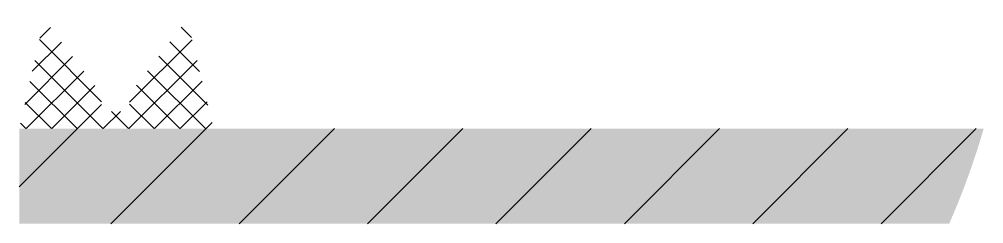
# Model space of a CAD drawing. Extents: x -7284 to 7863, y -3829 to 2899.
# Drawn here: x -6703.55 to -6669.81, y -2380.84 to -2373.69 of the extents above; entities that cross this region are included whole.
import ezdxf

# ---------------------------------------------------------------- set-up
doc = ezdxf.new("R2010")
doc.units = 0
doc.header["$LTSCALE"] = 30
doc.layers.add('5剖面线层', color=2, linetype='CONTINUOUS')

msp = doc.modelspace()

# ---------------------------------------------------------------- hatches: boundary and pattern name
at = {"layer": '5剖面线层', "linetype": 'Continuous'}
h = msp.add_hatch(dxfattribs=at)
h.set_pattern_fill('ANSI37', color=6, scale=0.2, style=0)
h.paths.add_polyline_path([(-6699.688, -2376.314), (-6699.688, -2376.914), (-6700.669, -2376.914), (-6700.669, -2376.314), (-6702.68, -2373.691), (-6703.548, -2377.514), (-6696.755, -2377.514), (-6697.68, -2373.689)])
h = msp.add_hatch(dxfattribs=at)
h.set_pattern_fill('ANSI37', color=6, scale=0.2, style=0)
h.paths.add_polyline_path([(-6699.688, -2376.314), (-6699.688, -2376.914), (-6700.669, -2376.914), (-6700.669, -2376.314), (-6702.68, -2373.691), (-6703.548, -2377.514), (-6696.755, -2377.514), (-6697.68, -2373.689)])
h = msp.add_hatch(dxfattribs=at)
h.set_pattern_fill('ANSI31', color=6, style=0)
h.paths.add_polyline_path([(-6669.815, -2377.514), (-6703.548, -2377.514), (-6703.548, -2380.842), (-6671.023, -2380.842, 0.033094)])
msp.add_hatch(color=6, dxfattribs=at).paths.add_polyline_path([(-6669.815, -2377.514), (-6703.548, -2377.514), (-6703.548, -2380.842), (-6671.023, -2380.842, 0.033094)])
msp.add_hatch(color=6, dxfattribs=at).paths.add_polyline_path([(-6669.815, -2377.514), (-6703.548, -2377.514), (-6703.548, -2380.842), (-6671.023, -2380.842, 0.033094)])

doc.saveas('drawing.dxf')
